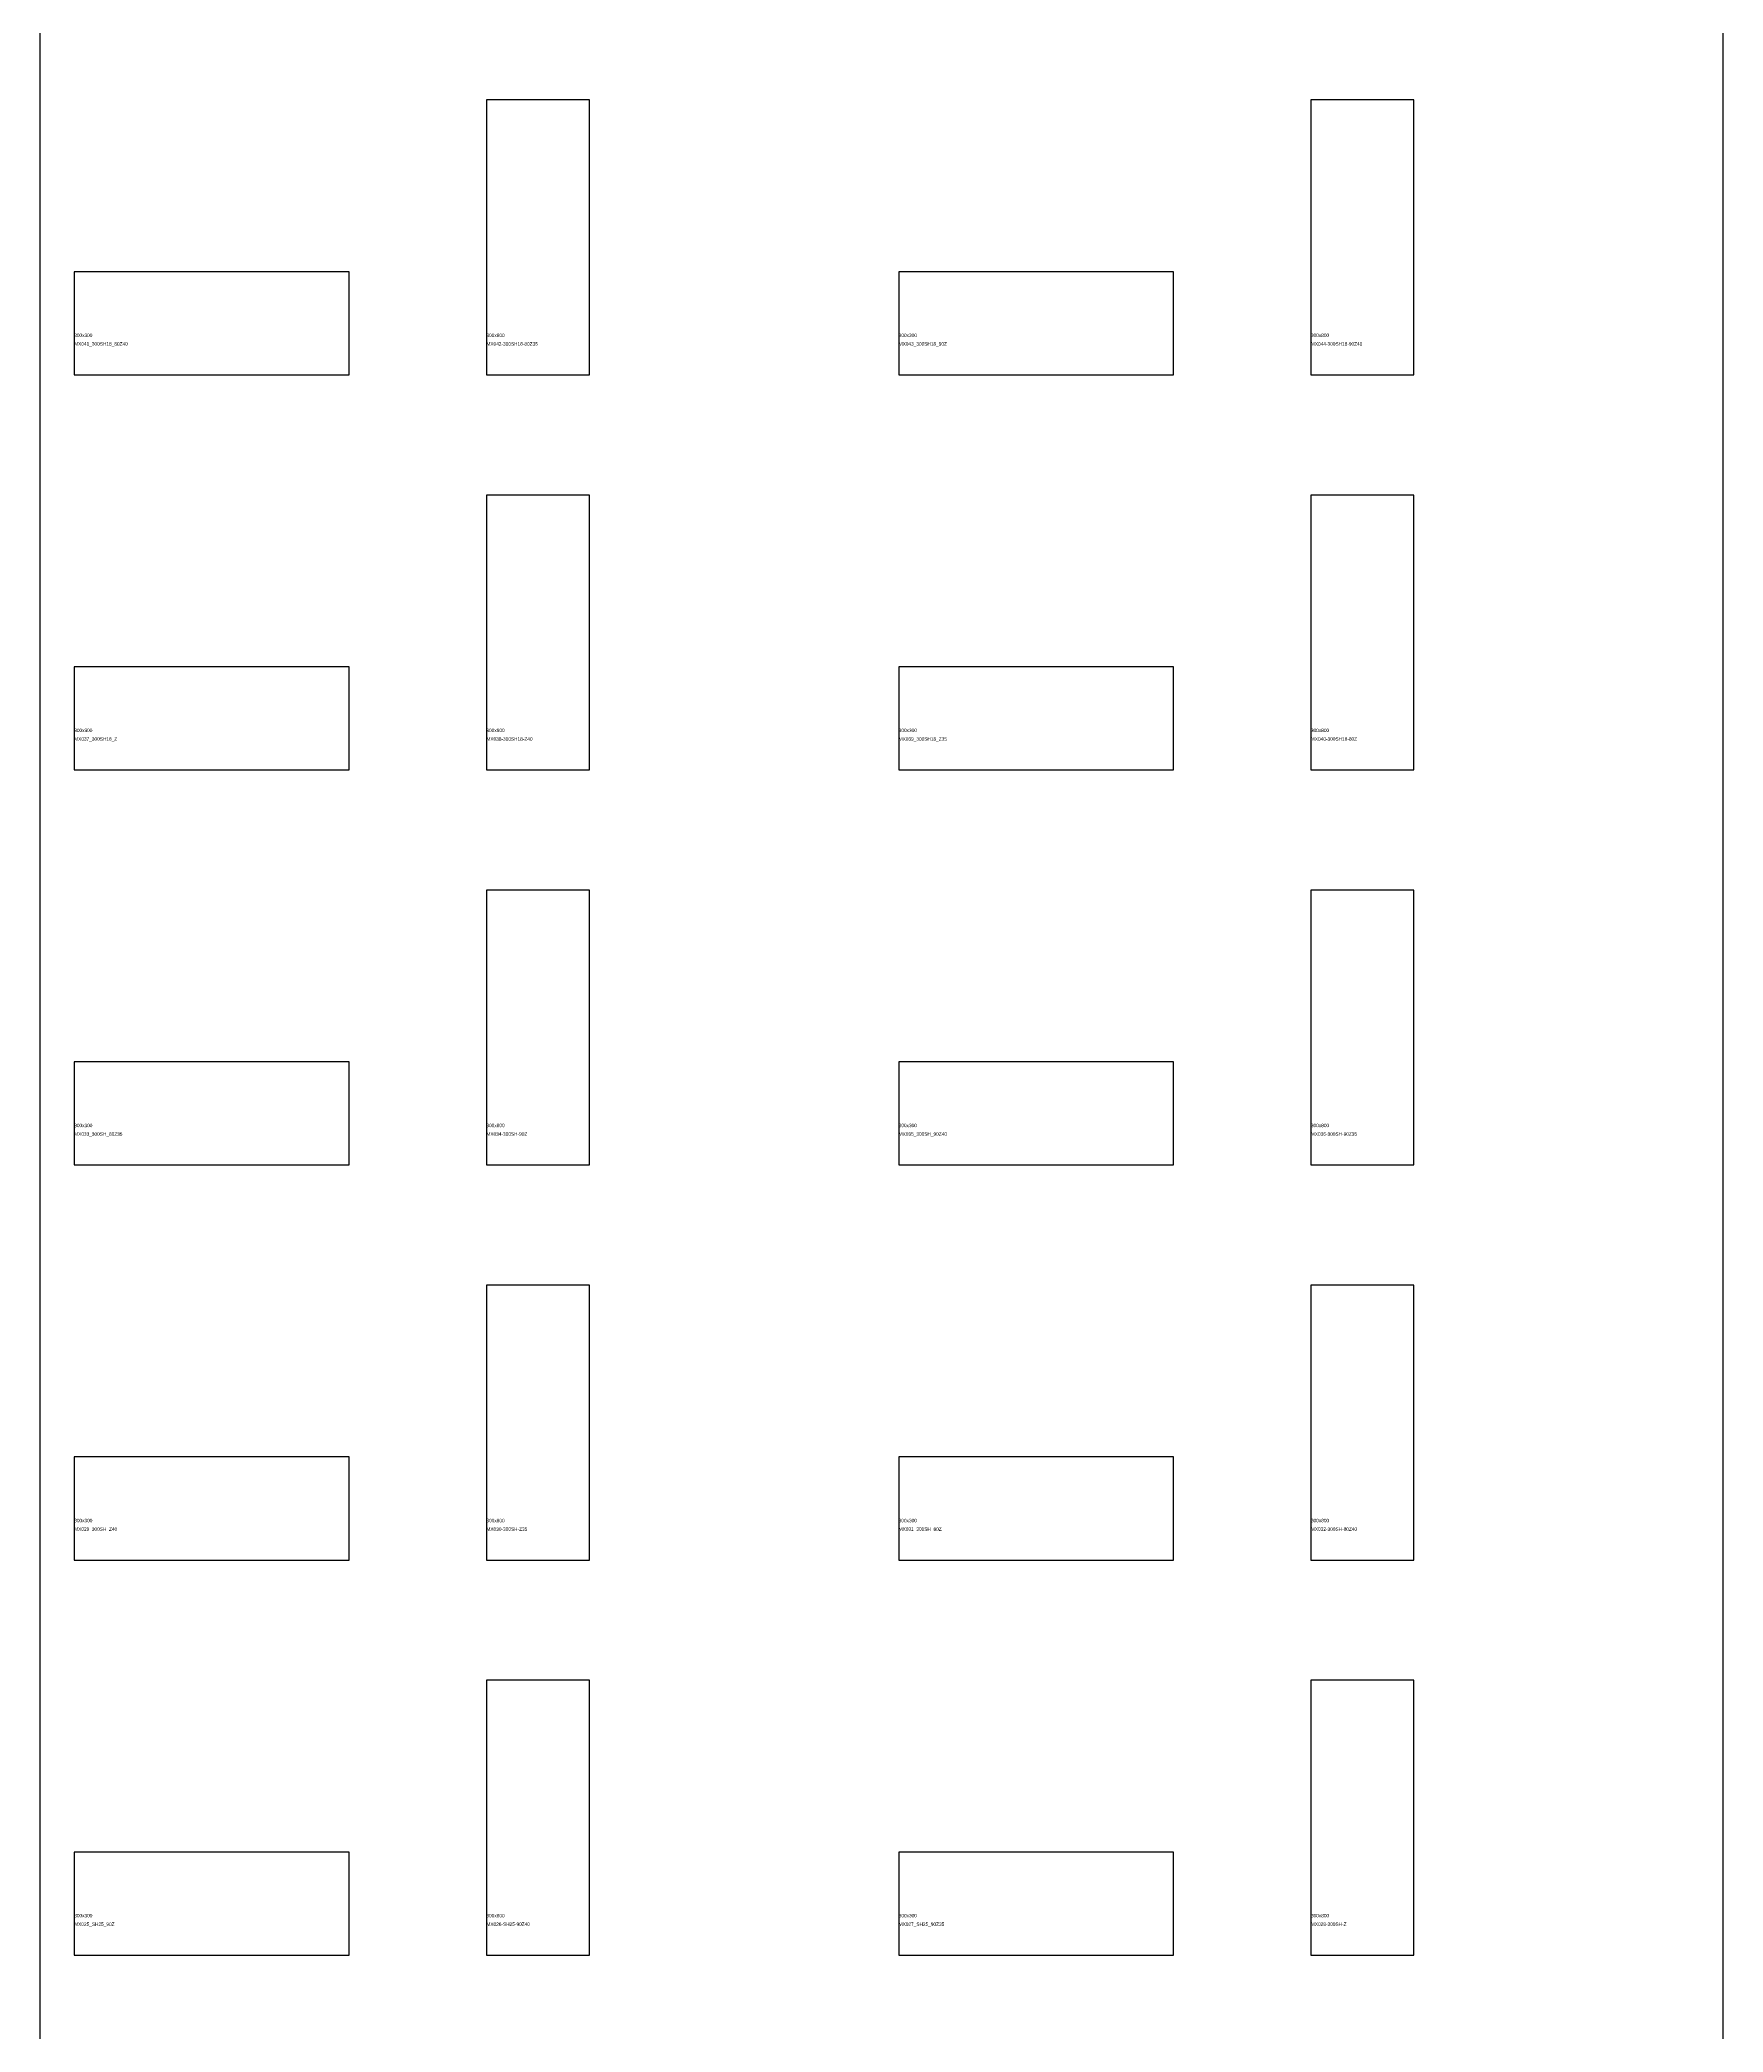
# Model space of a CAD drawing. Header units: millimetres. Extents: x 0 to 4900, y 0 to 24250.
# Drawn here: x 0 to 4900, y 6776 to 12575 of the extents above; entities that cross this region are included whole.
import ezdxf

# ---------------------------------------------------------------- set-up
doc = ezdxf.new("R2010")
doc.units = ezdxf.units.MM

msp = doc.modelspace()

# ---------------------------------------------------------------- linework, layer by layer
for points in [[(0, 0), (4900, 0), (4900, 24250), (0, 24250)], [(1300, 11600), (1600, 11600), (1600, 12400), (1300, 12400)], [(3700, 11600), (4000, 11600), (4000, 12400), (3700, 12400)], [(100, 11600), (900, 11600), (900, 11900), (100, 11900)], [(2500, 11600), (3300, 11600), (3300, 11900), (2500, 11900)], [(1300, 10450), (1600, 10450), (1600, 11250), (1300, 11250)], [(3700, 10450), (4000, 10450), (4000, 11250), (3700, 11250)], [(100, 10450), (900, 10450), (900, 10750), (100, 10750)], [(2500, 10450), (3300, 10450), (3300, 10750), (2500, 10750)], [(1300, 9300), (1600, 9300), (1600, 10100), (1300, 10100)], [(3700, 9300), (4000, 9300), (4000, 10100), (3700, 10100)], [(100, 9300), (900, 9300), (900, 9600), (100, 9600)], [(2500, 9300), (3300, 9300), (3300, 9600), (2500, 9600)], [(1300, 8150), (1600, 8150), (1600, 8950), (1300, 8950)], [(3700, 8150), (4000, 8150), (4000, 8950), (3700, 8950)], [(100, 8150), (900, 8150), (900, 8450), (100, 8450)], [(2500, 8150), (3300, 8150), (3300, 8450), (2500, 8450)], [(1300, 7000), (1600, 7000), (1600, 7800), (1300, 7800)], [(3700, 7000), (4000, 7000), (4000, 7800), (3700, 7800)], [(100, 7000), (900, 7000), (900, 7300), (100, 7300)], [(2500, 7000), (3300, 7000), (3300, 7300), (2500, 7300)]]:
    msp.add_lwpolyline(points, close=True)

# ---------------------------------------------------------------- texts
for s, p in [('800x300', (100, 11710)), ('300x800', (1300, 11710)), ('800x300', (2500, 11710)), ('300x800', (3700, 11710)), ('MX041_300SH18_80Z40', (100, 11685)), ('MX042-300SH18-80Z35', (1300, 11685)), ('MX043_300SH18_90Z', (2500, 11685)), ('MX044-300SH18-90Z40', (3700, 11685)), ('800x300', (100, 10560)), ('300x800', (1300, 10560)), ('800x300', (2500, 10560)), ('300x800', (3700, 10560)), ('MX037_300SH18_Z', (100, 10535)), ('MX038-300SH18-Z40', (1300, 10535)), ('MX039_300SH18_Z35', (2500, 10535)), ('MX040-300SH18-80Z', (3700, 10535)), ('800x300', (100, 9410)), ('MX033_300SH_80Z35', (100, 9385)), ('300x800', (1300, 9410)), ('MX034-300SH-90Z', (1300, 9385)), ('800x300', (2500, 9410)), ('MX035_300SH_90Z40', (2500, 9385)), ('300x800', (3700, 9410)), ('MX036-300SH-90Z35', (3700, 9385)), ('800x300', (100, 8260)), ('MX029_300SH_Z40', (100, 8235)), ('300x800', (1300, 8260)), ('MX030-300SH-Z35', (1300, 8235)), ('800x300', (2500, 8260)), ('MX031_300SH_80Z', (2500, 8235)), ('300x800', (3700, 8260)), ('MX032-300SH-80Z40', (3700, 8235)), ('800x300', (100, 7110)), ('MX025_SH25_90Z', (100, 7085)), ('300x800', (1300, 7110)), ('MX026-SH25-90Z40', (1300, 7085)), ('800x300', (2500, 7110)), ('MX027_SH25_90Z35', (2500, 7085)), ('300x800', (3700, 7110)), ('MX028-300SH-Z', (3700, 7085))]:
    msp.add_text(s, height=10).set_placement(p)

doc.saveas('drawing.dxf')
